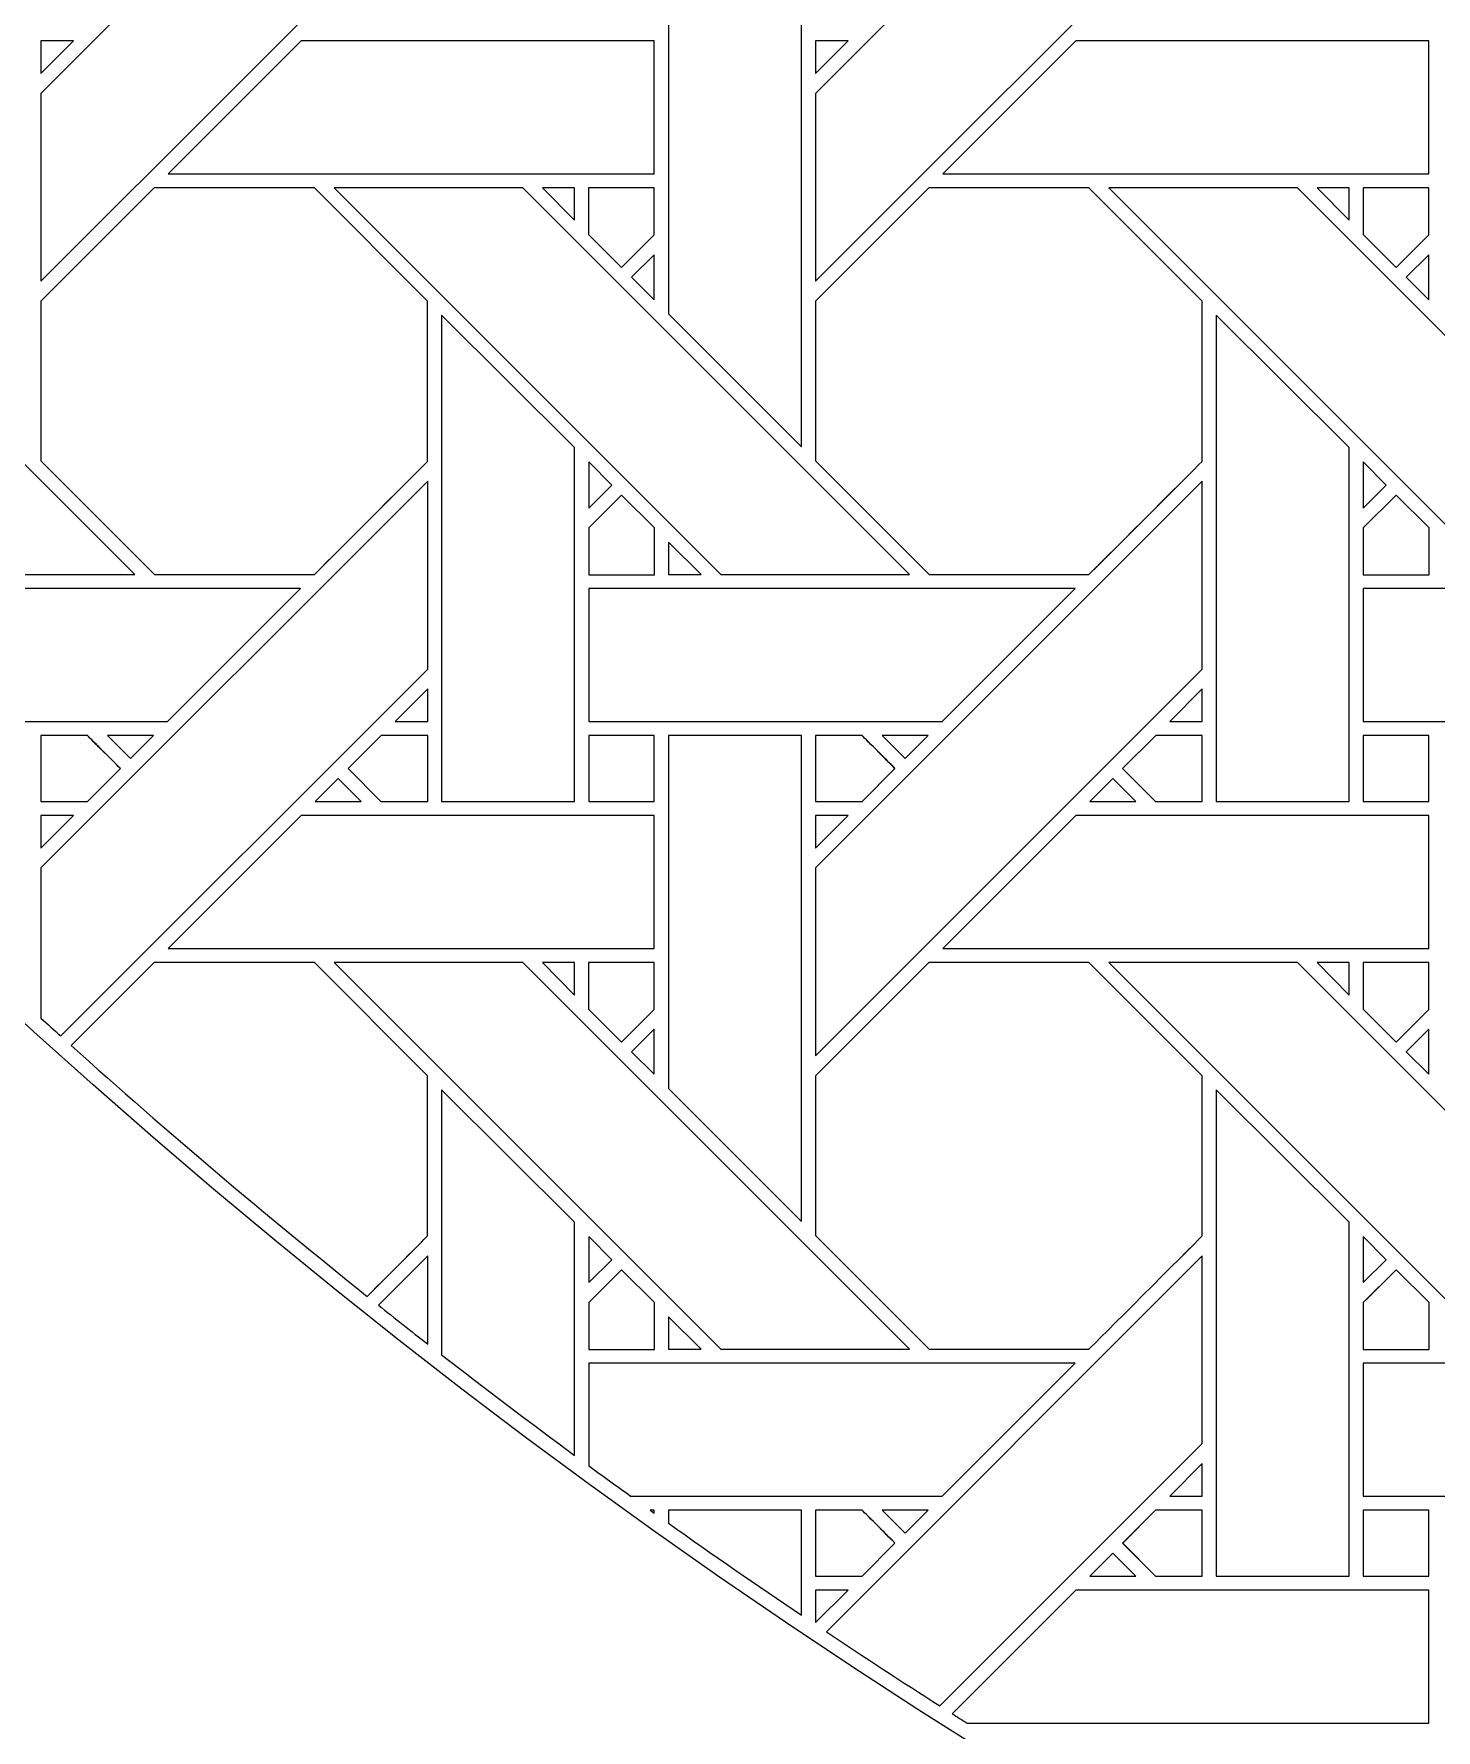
# Model space of a CAD drawing. Header units: inches. Extents: x 3.4 to 21.4, y 0.1 to 18.1.
# Drawn here: x 6.919 to 8.637, y 2.225 to 4.302 of the extents above; entities that cross this region are included whole.
import ezdxf

# ---------------------------------------------------------------- set-up
doc = ezdxf.new("R2010")
doc.units = ezdxf.units.IN
doc.header["$MEASUREMENT"] = 0
doc.layers.add('Design', color=7, linetype='Continuous', lineweight=0)

msp = doc.modelspace()

# ---------------------------------------------------------------- linework, layer by layer
at = {"layer": 'Design'}
for points, knots in [([(12.3829, 18.0948), (7.4123, 18.0948), (3.3829, 14.0653), (3.3829, 9.0948), (3.3829, 4.1242), (7.4123, 0.0948), (12.3829, 0.0948), (17.3534, 0.0948), (21.3829, 4.1242), (21.3829, 9.0948), (21.3829, 14.0653), (17.3534, 18.0948), (12.3829, 18.0948)], [0, 0, 0, 0, 1, 1, 1, 2, 2, 2, 3, 3, 3, 4, 4, 4, 4]), ([(12.3829, 17.2202), (7.8953, 17.2202), (4.2574, 13.5823), (4.2574, 9.0948), (4.2574, 4.6072), (7.8953, 0.9693), (12.3829, 0.9693), (16.8704, 0.9693), (20.5083, 4.6072), (20.5083, 9.0948), (20.5083, 13.5823), (16.8704, 17.2202), (12.3829, 17.2202)], [0, 0, 0, 0, 1, 1, 1, 2, 2, 2, 3, 3, 3, 4, 4, 4, 4]), ([(6.928, 4.2294), (6.928, 4.2294), (7.4017, 4.703), (7.4017, 4.703), (7.4017, 4.703), (7.4017, 4.473), (7.4017, 4.473), (7.4017, 4.473), (6.928, 3.9994), (6.928, 3.9994), (6.928, 3.9994), (6.928, 4.2294), (6.928, 4.2294)], [0, 0, 0, 0, 1, 1, 1, 2, 2, 2, 3, 3, 3, 4, 4, 4, 4]), ([(7.8768, 4.2294), (7.8768, 4.2294), (8.3504, 4.703), (8.3504, 4.703), (8.3504, 4.703), (8.3504, 4.473), (8.3504, 4.473), (8.3504, 4.473), (7.8768, 3.9994), (7.8768, 3.9994), (7.8768, 3.9994), (7.8768, 4.2294), (7.8768, 4.2294)], [0, 0, 0, 0, 1, 1, 1, 2, 2, 2, 3, 3, 3, 4, 4, 4, 4]), ([(7.8596, 4.3916), (7.8596, 4.3916), (7.8596, 3.7964), (7.8596, 3.7964), (7.8596, 3.7964), (7.6967, 3.9594), (7.6967, 3.9594), (7.6967, 3.9594), (7.6967, 4.3916), (7.6967, 4.3916), (7.6967, 4.3916), (7.8596, 4.3916), (7.8596, 4.3916)], [0, 0, 0, 0, 1, 1, 1, 2, 2, 2, 3, 3, 3, 4, 4, 4, 4]), ([(6.9679, 4.2936), (6.9679, 4.2936), (6.928, 4.2538), (6.928, 4.2538), (6.928, 4.2538), (6.928, 4.2936), (6.928, 4.2936), (6.928, 4.2936), (6.9679, 4.2936), (6.9679, 4.2936)], [0, 0, 0, 0, 1, 1, 1, 2, 2, 2, 3, 3, 3, 3]), ([(7.0839, 4.1308), (7.0839, 4.1308), (7.2467, 4.2936), (7.2467, 4.2936), (7.2467, 4.2936), (7.6792, 4.2936), (7.6792, 4.2936), (7.6792, 4.2936), (7.6792, 4.1308), (7.6792, 4.1308), (7.6792, 4.1308), (7.0839, 4.1308), (7.0839, 4.1308)], [0, 0, 0, 0, 1, 1, 1, 2, 2, 2, 3, 3, 3, 4, 4, 4, 4]), ([(7.9166, 4.2936), (7.9166, 4.2936), (7.8768, 4.2538), (7.8768, 4.2538), (7.8768, 4.2538), (7.8768, 4.2936), (7.8768, 4.2936), (7.8768, 4.2936), (7.9166, 4.2936), (7.9166, 4.2936)], [0, 0, 0, 0, 1, 1, 1, 2, 2, 2, 3, 3, 3, 3]), ([(8.1954, 4.2936), (8.1954, 4.2936), (8.6279, 4.2936), (8.6279, 4.2936), (8.6279, 4.2936), (8.6279, 4.1308), (8.6279, 4.1308), (8.6279, 4.1308), (8.0326, 4.1308), (8.0326, 4.1308), (8.0326, 4.1308), (8.1954, 4.2936), (8.1954, 4.2936)], [0, 0, 0, 0, 1, 1, 1, 2, 2, 2, 3, 3, 3, 4, 4, 4, 4]), ([(6.5694, 4.1137), (6.5694, 4.1137), (7.043, 3.64), (7.043, 3.64), (7.043, 3.64), (6.812, 3.64), (6.812, 3.64), (6.812, 3.64), (6.3385, 4.1137), (6.3385, 4.1137), (6.3385, 4.1137), (6.5694, 4.1137), (6.5694, 4.1137)], [0, 0, 0, 0, 1, 1, 1, 2, 2, 2, 3, 3, 3, 4, 4, 4, 4]), ([(6.928, 3.7793), (6.928, 3.7793), (6.928, 3.9749), (6.928, 3.9749), (6.928, 3.9749), (7.0667, 4.1136), (7.0667, 4.1136), (7.0667, 4.1136), (7.2629, 4.1136), (7.2629, 4.1136), (7.2629, 4.1136), (7.4016, 3.9749), (7.4016, 3.9749), (7.4016, 3.9749), (7.4016, 3.7787), (7.4016, 3.7787), (7.3838, 3.7608), (7.2719, 3.649), (7.2629, 3.64), (7.2629, 3.64), (7.0672, 3.64), (7.0672, 3.64), (7.0672, 3.64), (6.928, 3.7793), (6.928, 3.7793)], [0, 0, 0, 0, 1, 1, 1, 2, 2, 2, 3, 3, 3, 4, 4, 4, 5, 5, 5, 6, 6, 6, 7, 7, 7, 8, 8, 8, 8]), ([(7.0672, 3.64), (7.0672, 3.64), (6.928, 3.7793), (6.928, 3.7793), (6.928, 3.7793), (6.928, 3.9749), (6.928, 3.9749), (6.928, 3.9749), (7.0667, 4.1136), (7.0667, 4.1136), (7.0667, 4.1136), (7.2629, 4.1136), (7.2629, 4.1136), (7.2629, 4.1136), (7.4016, 3.9749), (7.4016, 3.9749), (7.4016, 3.9749), (7.4016, 3.7787), (7.4016, 3.7787), (7.3838, 3.7607), (7.2719, 3.649), (7.2629, 3.64), (7.2629, 3.64), (7.0672, 3.64), (7.0672, 3.64)], [0, 0, 0, 0, 1, 1, 1, 2, 2, 2, 3, 3, 3, 4, 4, 4, 5, 5, 5, 6, 6, 6, 7, 7, 7, 8, 8, 8, 8]), ([(7.2872, 4.1137), (7.2872, 4.1137), (7.5181, 4.1137), (7.5181, 4.1137), (7.5181, 4.1137), (7.9918, 3.64), (7.9918, 3.64), (7.9918, 3.64), (7.7607, 3.64), (7.7607, 3.64), (7.7607, 3.64), (7.2872, 4.1137), (7.2872, 4.1137)], [0, 0, 0, 0, 1, 1, 1, 2, 2, 2, 3, 3, 3, 4, 4, 4, 4]), ([(7.5817, 4.1137), (7.5817, 4.1137), (7.5817, 4.0739), (7.5817, 4.0739), (7.5817, 4.0739), (7.5422, 4.1137), (7.5422, 4.1137), (7.5422, 4.1137), (7.5817, 4.1137), (7.5817, 4.1137)], [0, 0, 0, 0, 1, 1, 1, 2, 2, 2, 3, 3, 3, 3]), ([(7.6791, 4.1137), (7.6791, 4.1137), (7.6791, 4.0561), (7.6791, 4.0561), (7.6791, 4.0561), (7.6392, 4.0161), (7.6392, 4.0161), (7.6392, 4.0161), (7.5988, 4.0564), (7.5988, 4.0564), (7.5988, 4.0564), (7.5988, 4.1137), (7.5988, 4.1137), (7.5988, 4.1137), (7.6791, 4.1137), (7.6791, 4.1137)], [0, 0, 0, 0, 1, 1, 1, 2, 2, 2, 3, 3, 3, 4, 4, 4, 5, 5, 5, 5]), ([(7.6392, 4.0161), (7.6392, 4.0161), (7.5988, 4.0564), (7.5988, 4.0564), (7.5988, 4.0564), (7.5988, 4.1137), (7.5988, 4.1137), (7.5988, 4.1137), (7.6791, 4.1137), (7.6791, 4.1137), (7.6791, 4.1137), (7.6791, 4.0561), (7.6791, 4.0561), (7.6791, 4.0561), (7.6392, 4.0161), (7.6392, 4.0161)], [0, 0, 0, 0, 1, 1, 1, 2, 2, 2, 3, 3, 3, 4, 4, 4, 5, 5, 5, 5]), ([(7.8767, 3.7793), (7.8767, 3.7793), (7.8767, 3.9749), (7.8767, 3.9749), (7.8767, 3.9749), (8.0154, 4.1136), (8.0154, 4.1136), (8.0154, 4.1136), (8.2116, 4.1136), (8.2116, 4.1136), (8.2116, 4.1136), (8.3504, 3.9749), (8.3504, 3.9749), (8.3504, 3.9749), (8.3504, 3.7787), (8.3504, 3.7787), (8.3326, 3.7608), (8.2207, 3.649), (8.2117, 3.64), (8.2117, 3.64), (8.016, 3.64), (8.016, 3.64), (8.016, 3.64), (7.8767, 3.7793), (7.8767, 3.7793)], [0, 0, 0, 0, 1, 1, 1, 2, 2, 2, 3, 3, 3, 4, 4, 4, 5, 5, 5, 6, 6, 6, 7, 7, 7, 8, 8, 8, 8]), ([(7.8767, 3.9749), (7.8767, 3.9749), (8.0154, 4.1136), (8.0154, 4.1136), (8.0154, 4.1136), (8.2116, 4.1136), (8.2116, 4.1136), (8.2116, 4.1136), (8.3504, 3.9749), (8.3504, 3.9749), (8.3504, 3.9749), (8.3504, 3.7787), (8.3504, 3.7787), (8.3324, 3.7605), (8.2205, 3.6489), (8.2117, 3.64), (8.2117, 3.64), (8.016, 3.64), (8.016, 3.64), (8.016, 3.64), (7.8767, 3.7793), (7.8767, 3.7793), (7.8767, 3.7793), (7.8767, 3.9749), (7.8767, 3.9749)], [0, 0, 0, 0, 1, 1, 1, 2, 2, 2, 3, 3, 3, 4, 4, 4, 5, 5, 5, 6, 6, 6, 7, 7, 7, 8, 8, 8, 8]), ([(8.2359, 4.1137), (8.2359, 4.1137), (8.4669, 4.1137), (8.4669, 4.1137), (8.4669, 4.1137), (8.9405, 3.64), (8.9405, 3.64), (8.9405, 3.64), (8.7095, 3.64), (8.7095, 3.64), (8.7095, 3.64), (8.2359, 4.1137), (8.2359, 4.1137)], [0, 0, 0, 0, 1, 1, 1, 2, 2, 2, 3, 3, 3, 4, 4, 4, 4]), ([(8.5304, 4.1137), (8.5304, 4.1137), (8.5304, 4.0739), (8.5304, 4.0739), (8.5304, 4.0739), (8.491, 4.1137), (8.491, 4.1137), (8.491, 4.1137), (8.5304, 4.1137), (8.5304, 4.1137)], [0, 0, 0, 0, 1, 1, 1, 2, 2, 2, 3, 3, 3, 3]), ([(8.6278, 4.1137), (8.6278, 4.1137), (8.6278, 4.0561), (8.6278, 4.0561), (8.6278, 4.0561), (8.5879, 4.0161), (8.5879, 4.0161), (8.5879, 4.0161), (8.5476, 4.0564), (8.5476, 4.0564), (8.5476, 4.0564), (8.5476, 4.1137), (8.5476, 4.1137), (8.5476, 4.1137), (8.6278, 4.1137), (8.6278, 4.1137)], [0, 0, 0, 0, 1, 1, 1, 2, 2, 2, 3, 3, 3, 4, 4, 4, 5, 5, 5, 5]), ([(8.5879, 4.0161), (8.5879, 4.0161), (8.5476, 4.0564), (8.5476, 4.0564), (8.5476, 4.0564), (8.5476, 4.1137), (8.5476, 4.1137), (8.5476, 4.1137), (8.6278, 4.1137), (8.6278, 4.1137), (8.6278, 4.1137), (8.6278, 4.0561), (8.6278, 4.0561), (8.6278, 4.0561), (8.5879, 4.0161), (8.5879, 4.0161)], [0, 0, 0, 0, 1, 1, 1, 2, 2, 2, 3, 3, 3, 4, 4, 4, 5, 5, 5, 5]), ([(7.6792, 4.0318), (7.6792, 4.0318), (7.6792, 3.9767), (7.6792, 3.9767), (7.6792, 3.9767), (7.6514, 4.0041), (7.6514, 4.0041), (7.6514, 4.0041), (7.6792, 4.0318), (7.6792, 4.0318)], [0, 0, 0, 0, 1, 1, 1, 2, 2, 2, 3, 3, 3, 3]), ([(8.6279, 4.0318), (8.6279, 4.0318), (8.6279, 3.9767), (8.6279, 3.9767), (8.6279, 3.9767), (8.6001, 4.0041), (8.6001, 4.0041), (8.6001, 4.0041), (8.6279, 4.0318), (8.6279, 4.0318)], [0, 0, 0, 0, 1, 1, 1, 2, 2, 2, 3, 3, 3, 3]), ([(7.5816, 3.7957), (7.5816, 3.7957), (7.5816, 3.362), (7.5816, 3.362), (7.5816, 3.362), (7.4188, 3.362), (7.4188, 3.362), (7.4188, 3.362), (7.4188, 3.9579), (7.4188, 3.9579), (7.4188, 3.9579), (7.5816, 3.7957), (7.5816, 3.7957)], [0, 0, 0, 0, 1, 1, 1, 2, 2, 2, 3, 3, 3, 4, 4, 4, 4]), ([(8.5303, 3.7957), (8.5303, 3.7957), (8.5303, 3.362), (8.5303, 3.362), (8.5303, 3.362), (8.3676, 3.362), (8.3676, 3.362), (8.3676, 3.362), (8.3676, 3.9579), (8.3676, 3.9579), (8.3676, 3.9579), (8.5303, 3.7957), (8.5303, 3.7957)], [0, 0, 0, 0, 1, 1, 1, 2, 2, 2, 3, 3, 3, 4, 4, 4, 4]), ([(7.5989, 3.7215), (7.5989, 3.7215), (7.5989, 3.7782), (7.5989, 3.7782), (7.5989, 3.7782), (7.6271, 3.7497), (7.6271, 3.7497), (7.6271, 3.7497), (7.5989, 3.7215), (7.5989, 3.7215)], [0, 0, 0, 0, 1, 1, 1, 2, 2, 2, 3, 3, 3, 3]), ([(8.5476, 3.7215), (8.5476, 3.7215), (8.5476, 3.7782), (8.5476, 3.7782), (8.5476, 3.7782), (8.5758, 3.7497), (8.5758, 3.7497), (8.5758, 3.7497), (8.5476, 3.7215), (8.5476, 3.7215)], [0, 0, 0, 0, 1, 1, 1, 2, 2, 2, 3, 3, 3, 3]), ([(6.928, 3.0967), (6.928, 3.0967), (6.928, 3.2807), (6.928, 3.2807), (6.928, 3.2807), (7.4017, 3.7543), (7.4017, 3.7543), (7.4017, 3.7543), (7.4017, 3.5243), (7.4017, 3.5243), (7.4017, 3.5243), (6.9523, 3.0749), (6.9523, 3.0749), (6.9442, 3.0822), (6.9361, 3.0894), (6.928, 3.0967)], [0, 0, 0, 0, 1, 1, 1, 2, 2, 2, 3, 3, 3, 4, 4, 4, 5, 5, 5, 5]), ([(7.8768, 3.2807), (7.8768, 3.2807), (8.3504, 3.7543), (8.3504, 3.7543), (8.3504, 3.7543), (8.3504, 3.5243), (8.3504, 3.5243), (8.3504, 3.5243), (7.8768, 3.0506), (7.8768, 3.0506), (7.8768, 3.0506), (7.8768, 3.2807), (7.8768, 3.2807)], [0, 0, 0, 0, 1, 1, 1, 2, 2, 2, 3, 3, 3, 4, 4, 4, 4]), ([(7.5989, 3.6398), (7.5989, 3.6398), (7.5989, 3.6971), (7.5989, 3.6971), (7.5989, 3.6971), (7.6392, 3.7374), (7.6392, 3.7374), (7.6392, 3.7374), (7.6795, 3.6971), (7.6795, 3.6971), (7.6795, 3.6971), (7.6795, 3.6398), (7.6795, 3.6398), (7.6795, 3.6398), (7.5989, 3.6398), (7.5989, 3.6398)], [0, 0, 0, 0, 1, 1, 1, 2, 2, 2, 3, 3, 3, 4, 4, 4, 5, 5, 5, 5]), ([(7.6392, 3.7374), (7.6392, 3.7374), (7.6795, 3.6971), (7.6795, 3.6971), (7.6795, 3.6971), (7.6795, 3.6398), (7.6795, 3.6398), (7.6795, 3.6398), (7.5989, 3.6398), (7.5989, 3.6398), (7.5989, 3.6398), (7.5989, 3.6971), (7.5989, 3.6971), (7.5989, 3.6971), (7.6392, 3.7374), (7.6392, 3.7374)], [0, 0, 0, 0, 1, 1, 1, 2, 2, 2, 3, 3, 3, 4, 4, 4, 5, 5, 5, 5]), ([(8.5476, 3.6398), (8.5476, 3.6398), (8.5476, 3.6971), (8.5476, 3.6971), (8.5476, 3.6971), (8.5879, 3.7374), (8.5879, 3.7374), (8.5879, 3.7374), (8.6282, 3.6971), (8.6282, 3.6971), (8.6282, 3.6971), (8.6282, 3.6398), (8.6282, 3.6398), (8.6282, 3.6398), (8.5476, 3.6398), (8.5476, 3.6398)], [0, 0, 0, 0, 1, 1, 1, 2, 2, 2, 3, 3, 3, 4, 4, 4, 5, 5, 5, 5]), ([(8.5476, 3.6398), (8.5476, 3.6398), (8.5476, 3.6971), (8.5476, 3.6971), (8.5476, 3.6971), (8.5879, 3.7374), (8.5879, 3.7374), (8.5879, 3.7374), (8.6282, 3.6971), (8.6282, 3.6971), (8.6282, 3.6971), (8.6282, 3.6398), (8.6282, 3.6398), (8.6282, 3.6398), (8.5476, 3.6398), (8.5476, 3.6398)], [0, 0, 0, 0, 1, 1, 1, 2, 2, 2, 3, 3, 3, 4, 4, 4, 5, 5, 5, 5]), ([(7.6968, 3.64), (7.6968, 3.64), (7.6968, 3.6798), (7.6968, 3.6798), (7.6968, 3.6798), (7.7365, 3.64), (7.7365, 3.64), (7.7365, 3.64), (7.6968, 3.64), (7.6968, 3.64)], [0, 0, 0, 0, 1, 1, 1, 2, 2, 2, 3, 3, 3, 3]), ([(6.6502, 3.4601), (6.6502, 3.4601), (6.6502, 3.6228), (6.6502, 3.6228), (6.6502, 3.6228), (7.2459, 3.6228), (7.2459, 3.6228), (7.2459, 3.6228), (7.0832, 3.4601), (7.0832, 3.4601), (7.0832, 3.4601), (6.6502, 3.4601), (6.6502, 3.4601)], [0, 0, 0, 0, 1, 1, 1, 2, 2, 2, 3, 3, 3, 4, 4, 4, 4]), ([(7.5989, 3.4601), (7.5989, 3.4601), (7.5989, 3.6228), (7.5989, 3.6228), (7.5989, 3.6228), (8.1946, 3.6228), (8.1946, 3.6228), (8.1946, 3.6228), (8.0319, 3.4601), (8.0319, 3.4601), (8.0319, 3.4601), (7.5989, 3.4601), (7.5989, 3.4601)], [0, 0, 0, 0, 1, 1, 1, 2, 2, 2, 3, 3, 3, 4, 4, 4, 4]), ([(8.5476, 3.4601), (8.5476, 3.4601), (8.5476, 3.6228), (8.5476, 3.6228), (8.5476, 3.6228), (9.1433, 3.6228), (9.1433, 3.6228), (9.1433, 3.6228), (8.9806, 3.4601), (8.9806, 3.4601), (8.9806, 3.4601), (8.5476, 3.4601), (8.5476, 3.4601)], [0, 0, 0, 0, 1, 1, 1, 2, 2, 2, 3, 3, 3, 4, 4, 4, 4]), ([(7.3619, 3.4601), (7.3619, 3.4601), (7.4017, 3.4999), (7.4017, 3.4999), (7.4017, 3.4999), (7.4017, 3.4601), (7.4017, 3.4601), (7.4017, 3.4601), (7.3619, 3.4601), (7.3619, 3.4601)], [0, 0, 0, 0, 1, 1, 1, 2, 2, 2, 3, 3, 3, 3]), ([(8.3107, 3.4601), (8.3107, 3.4601), (8.3504, 3.4999), (8.3504, 3.4999), (8.3504, 3.4999), (8.3504, 3.4601), (8.3504, 3.4601), (8.3504, 3.4601), (8.3107, 3.4601), (8.3107, 3.4601)], [0, 0, 0, 0, 1, 1, 1, 2, 2, 2, 3, 3, 3, 3]), ([(7.0254, 3.4024), (7.0254, 3.4024), (6.985, 3.362), (6.985, 3.362), (6.985, 3.362), (6.928, 3.362), (6.928, 3.362), (6.928, 3.362), (6.928, 3.4428), (6.928, 3.4428), (6.928, 3.4428), (6.985, 3.4428), (6.985, 3.4428), (6.9902, 3.4377), (7.021, 3.4069), (7.0254, 3.4024)], [0, 0, 0, 0, 1, 1, 1, 2, 2, 2, 3, 3, 3, 4, 4, 4, 5, 5, 5, 5]), ([(6.928, 3.4428), (6.928, 3.4428), (6.985, 3.4428), (6.985, 3.4428), (6.9904, 3.4375), (7.0212, 3.4066), (7.0254, 3.4024), (7.0254, 3.4024), (6.985, 3.362), (6.985, 3.362), (6.985, 3.362), (6.928, 3.362), (6.928, 3.362), (6.928, 3.362), (6.928, 3.4428), (6.928, 3.4428)], [0, 0, 0, 0, 1, 1, 1, 2, 2, 2, 3, 3, 3, 4, 4, 4, 5, 5, 5, 5]), ([(7.0659, 3.4428), (7.0659, 3.4428), (7.0376, 3.4146), (7.0376, 3.4146), (7.0376, 3.4146), (7.0095, 3.4428), (7.0095, 3.4428), (7.0095, 3.4428), (7.0659, 3.4428), (7.0659, 3.4428)], [0, 0, 0, 0, 1, 1, 1, 2, 2, 2, 3, 3, 3, 3]), ([(7.3447, 3.4428), (7.3447, 3.4428), (7.4017, 3.4428), (7.4017, 3.4428), (7.4017, 3.4428), (7.4017, 3.362), (7.4017, 3.362), (7.4017, 3.362), (7.3445, 3.362), (7.3445, 3.362), (7.3445, 3.362), (7.3042, 3.4024), (7.3042, 3.4024), (7.3042, 3.4024), (7.3447, 3.4428), (7.3447, 3.4428)], [0, 0, 0, 0, 1, 1, 1, 2, 2, 2, 3, 3, 3, 4, 4, 4, 5, 5, 5, 5]), ([(7.4017, 3.4428), (7.4017, 3.4428), (7.4017, 3.362), (7.4017, 3.362), (7.4017, 3.362), (7.3445, 3.362), (7.3445, 3.362), (7.3445, 3.362), (7.3042, 3.4024), (7.3042, 3.4024), (7.3042, 3.4024), (7.3447, 3.4428), (7.3447, 3.4428), (7.3447, 3.4428), (7.4017, 3.4428), (7.4017, 3.4428)], [0, 0, 0, 0, 1, 1, 1, 2, 2, 2, 3, 3, 3, 4, 4, 4, 5, 5, 5, 5]), ([(7.5989, 3.362), (7.5989, 3.362), (7.5989, 3.4428), (7.5989, 3.4428), (7.5989, 3.4428), (7.6791, 3.4428), (7.6791, 3.4428), (7.6791, 3.4428), (7.6791, 3.362), (7.6791, 3.362), (7.6791, 3.362), (7.5989, 3.362), (7.5989, 3.362)], [0, 0, 0, 0, 1, 1, 1, 2, 2, 2, 3, 3, 3, 4, 4, 4, 4]), ([(7.5989, 3.4428), (7.5989, 3.4428), (7.6791, 3.4428), (7.6791, 3.4428), (7.6791, 3.4428), (7.6791, 3.362), (7.6791, 3.362), (7.6791, 3.362), (7.5989, 3.362), (7.5989, 3.362), (7.5989, 3.362), (7.5989, 3.4428), (7.5989, 3.4428)], [0, 0, 0, 0, 1, 1, 1, 2, 2, 2, 3, 3, 3, 4, 4, 4, 4]), ([(7.8596, 3.4428), (7.8596, 3.4428), (7.8596, 2.8477), (7.8596, 2.8477), (7.8596, 2.8477), (7.6967, 3.0106), (7.6967, 3.0106), (7.6967, 3.0106), (7.6967, 3.4428), (7.6967, 3.4428), (7.6967, 3.4428), (7.8596, 3.4428), (7.8596, 3.4428)], [0, 0, 0, 0, 1, 1, 1, 2, 2, 2, 3, 3, 3, 4, 4, 4, 4]), ([(7.9741, 3.4024), (7.9741, 3.4024), (7.9337, 3.362), (7.9337, 3.362), (7.9337, 3.362), (7.8767, 3.362), (7.8767, 3.362), (7.8767, 3.362), (7.8767, 3.4428), (7.8767, 3.4428), (7.8767, 3.4428), (7.9338, 3.4428), (7.9338, 3.4428), (7.9389, 3.4377), (7.9697, 3.4069), (7.9741, 3.4024)], [0, 0, 0, 0, 1, 1, 1, 2, 2, 2, 3, 3, 3, 4, 4, 4, 5, 5, 5, 5]), ([(7.8767, 3.4428), (7.8767, 3.4428), (7.9338, 3.4428), (7.9338, 3.4428), (7.939, 3.4376), (7.9698, 3.4068), (7.9741, 3.4024), (7.9741, 3.4024), (7.9337, 3.362), (7.9337, 3.362), (7.9337, 3.362), (7.8767, 3.362), (7.8767, 3.362), (7.8767, 3.362), (7.8767, 3.4428), (7.8767, 3.4428)], [0, 0, 0, 0, 1, 1, 1, 2, 2, 2, 3, 3, 3, 4, 4, 4, 5, 5, 5, 5]), ([(8.0146, 3.4428), (8.0146, 3.4428), (7.9864, 3.4146), (7.9864, 3.4146), (7.9864, 3.4146), (7.9582, 3.4428), (7.9582, 3.4428), (7.9582, 3.4428), (8.0146, 3.4428), (8.0146, 3.4428)], [0, 0, 0, 0, 1, 1, 1, 2, 2, 2, 3, 3, 3, 3]), ([(8.2933, 3.362), (8.2933, 3.362), (8.2529, 3.4024), (8.2529, 3.4024), (8.2529, 3.4024), (8.2934, 3.4428), (8.2934, 3.4428), (8.2934, 3.4428), (8.3504, 3.4428), (8.3504, 3.4428), (8.3504, 3.4428), (8.3504, 3.362), (8.3504, 3.362), (8.3504, 3.362), (8.2933, 3.362), (8.2933, 3.362)], [0, 0, 0, 0, 1, 1, 1, 2, 2, 2, 3, 3, 3, 4, 4, 4, 5, 5, 5, 5]), ([(8.2529, 3.4024), (8.2529, 3.4024), (8.2934, 3.4428), (8.2934, 3.4428), (8.2934, 3.4428), (8.3504, 3.4428), (8.3504, 3.4428), (8.3504, 3.4428), (8.3504, 3.362), (8.3504, 3.362), (8.3504, 3.362), (8.2933, 3.362), (8.2933, 3.362), (8.2933, 3.362), (8.2529, 3.4024), (8.2529, 3.4024)], [0, 0, 0, 0, 1, 1, 1, 2, 2, 2, 3, 3, 3, 4, 4, 4, 5, 5, 5, 5]), ([(8.5476, 3.362), (8.5476, 3.362), (8.5476, 3.4428), (8.5476, 3.4428), (8.5476, 3.4428), (8.6278, 3.4428), (8.6278, 3.4428), (8.6278, 3.4428), (8.6278, 3.362), (8.6278, 3.362), (8.6278, 3.362), (8.5476, 3.362), (8.5476, 3.362)], [0, 0, 0, 0, 1, 1, 1, 2, 2, 2, 3, 3, 3, 4, 4, 4, 4]), ([(8.5476, 3.4428), (8.5476, 3.4428), (8.6278, 3.4428), (8.6278, 3.4428), (8.6278, 3.4428), (8.6278, 3.362), (8.6278, 3.362), (8.6278, 3.362), (8.5476, 3.362), (8.5476, 3.362), (8.5476, 3.362), (8.5476, 3.4428), (8.5476, 3.4428)], [0, 0, 0, 0, 1, 1, 1, 2, 2, 2, 3, 3, 3, 4, 4, 4, 4]), ([(7.3204, 3.362), (7.3204, 3.362), (7.2639, 3.362), (7.2639, 3.362), (7.2639, 3.362), (7.2921, 3.3903), (7.2921, 3.3903), (7.2921, 3.3903), (7.3204, 3.362), (7.3204, 3.362)], [0, 0, 0, 0, 1, 1, 1, 2, 2, 2, 3, 3, 3, 3]), ([(8.2691, 3.362), (8.2691, 3.362), (8.2126, 3.362), (8.2126, 3.362), (8.2126, 3.362), (8.2408, 3.3903), (8.2408, 3.3903), (8.2408, 3.3903), (8.2691, 3.362), (8.2691, 3.362)], [0, 0, 0, 0, 1, 1, 1, 2, 2, 2, 3, 3, 3, 3]), ([(6.9679, 3.3449), (6.9679, 3.3449), (6.928, 3.3051), (6.928, 3.3051), (6.928, 3.3051), (6.928, 3.3449), (6.928, 3.3449), (6.928, 3.3449), (6.9679, 3.3449), (6.9679, 3.3449)], [0, 0, 0, 0, 1, 1, 1, 2, 2, 2, 3, 3, 3, 3]), ([(7.6792, 3.3449), (7.6792, 3.3449), (7.6792, 3.1821), (7.6792, 3.1821), (7.6792, 3.1821), (7.0839, 3.1821), (7.0839, 3.1821), (7.0839, 3.1821), (7.2467, 3.3449), (7.2467, 3.3449), (7.2467, 3.3449), (7.6792, 3.3449), (7.6792, 3.3449)], [0, 0, 0, 0, 1, 1, 1, 2, 2, 2, 3, 3, 3, 4, 4, 4, 4]), ([(7.9166, 3.3449), (7.9166, 3.3449), (7.8768, 3.3051), (7.8768, 3.3051), (7.8768, 3.3051), (7.8768, 3.3449), (7.8768, 3.3449), (7.8768, 3.3449), (7.9166, 3.3449), (7.9166, 3.3449)], [0, 0, 0, 0, 1, 1, 1, 2, 2, 2, 3, 3, 3, 3]), ([(8.0326, 3.1821), (8.0326, 3.1821), (8.1954, 3.3449), (8.1954, 3.3449), (8.1954, 3.3449), (8.6279, 3.3449), (8.6279, 3.3449), (8.6279, 3.3449), (8.6279, 3.1821), (8.6279, 3.1821), (8.6279, 3.1821), (8.0326, 3.1821), (8.0326, 3.1821)], [0, 0, 0, 0, 1, 1, 1, 2, 2, 2, 3, 3, 3, 4, 4, 4, 4]), ([(6.9651, 3.0633), (6.9651, 3.0633), (7.0667, 3.1649), (7.0667, 3.1649), (7.0667, 3.1649), (7.2629, 3.1649), (7.2629, 3.1649), (7.2629, 3.1649), (7.4016, 3.0262), (7.4016, 3.0262), (7.4016, 3.0262), (7.4016, 2.83), (7.4016, 2.83), (7.3926, 2.8209), (7.3594, 2.7877), (7.3277, 2.756), (7.2038, 2.855), (7.0829, 2.9574), (6.9651, 3.0633)], [0, 0, 0, 0, 1, 1, 1, 2, 2, 2, 3, 3, 3, 4, 4, 4, 5, 5, 5, 6, 6, 6, 6]), ([(6.9651, 3.0633), (6.9651, 3.0633), (7.0667, 3.1649), (7.0667, 3.1649), (7.0667, 3.1649), (7.2629, 3.1649), (7.2629, 3.1649), (7.2629, 3.1649), (7.4016, 3.0262), (7.4016, 3.0262), (7.4016, 3.0262), (7.4016, 2.83), (7.4016, 2.83), (7.3925, 2.8208), (7.3594, 2.7876), (7.3277, 2.756), (7.2038, 2.855), (7.0829, 2.9574), (6.9651, 3.0633)], [0, 0, 0, 0, 1, 1, 1, 2, 2, 2, 3, 3, 3, 4, 4, 4, 5, 5, 5, 6, 6, 6, 6]), ([(7.2872, 3.165), (7.2872, 3.165), (7.5181, 3.165), (7.5181, 3.165), (7.5181, 3.165), (7.9918, 2.6913), (7.9918, 2.6913), (7.9918, 2.6913), (7.7607, 2.6913), (7.7607, 2.6913), (7.7607, 2.6913), (7.2872, 3.165), (7.2872, 3.165)], [0, 0, 0, 0, 1, 1, 1, 2, 2, 2, 3, 3, 3, 4, 4, 4, 4]), ([(7.5817, 3.165), (7.5817, 3.165), (7.5817, 3.1251), (7.5817, 3.1251), (7.5817, 3.1251), (7.5422, 3.165), (7.5422, 3.165), (7.5422, 3.165), (7.5817, 3.165), (7.5817, 3.165)], [0, 0, 0, 0, 1, 1, 1, 2, 2, 2, 3, 3, 3, 3]), ([(7.6791, 3.165), (7.6791, 3.165), (7.6791, 3.1074), (7.6791, 3.1074), (7.6791, 3.1074), (7.6392, 3.0674), (7.6392, 3.0674), (7.6392, 3.0674), (7.5988, 3.1077), (7.5988, 3.1077), (7.5988, 3.1077), (7.5988, 3.165), (7.5988, 3.165), (7.5988, 3.165), (7.6791, 3.165), (7.6791, 3.165)], [0, 0, 0, 0, 1, 1, 1, 2, 2, 2, 3, 3, 3, 4, 4, 4, 5, 5, 5, 5]), ([(7.6392, 3.0674), (7.6392, 3.0674), (7.5988, 3.1077), (7.5988, 3.1077), (7.5988, 3.1077), (7.5988, 3.165), (7.5988, 3.165), (7.5988, 3.165), (7.6791, 3.165), (7.6791, 3.165), (7.6791, 3.165), (7.6791, 3.1074), (7.6791, 3.1074), (7.6791, 3.1074), (7.6392, 3.0674), (7.6392, 3.0674)], [0, 0, 0, 0, 1, 1, 1, 2, 2, 2, 3, 3, 3, 4, 4, 4, 5, 5, 5, 5]), ([(7.8767, 2.8305), (7.8767, 2.8305), (7.8767, 3.0262), (7.8767, 3.0262), (7.8767, 3.0262), (8.0154, 3.1649), (8.0154, 3.1649), (8.0154, 3.1649), (8.2116, 3.1649), (8.2116, 3.1649), (8.2116, 3.1649), (8.3504, 3.0262), (8.3504, 3.0262), (8.3504, 3.0262), (8.3504, 2.83), (8.3504, 2.83), (8.3326, 2.812), (8.2207, 2.7003), (8.2117, 2.6913), (8.2117, 2.6913), (8.016, 2.6913), (8.016, 2.6913), (8.016, 2.6913), (7.8767, 2.8305), (7.8767, 2.8305)], [0, 0, 0, 0, 1, 1, 1, 2, 2, 2, 3, 3, 3, 4, 4, 4, 5, 5, 5, 6, 6, 6, 7, 7, 7, 8, 8, 8, 8]), ([(7.8767, 2.8305), (7.8767, 2.8305), (7.8767, 3.0262), (7.8767, 3.0262), (7.8767, 3.0262), (8.0154, 3.1649), (8.0154, 3.1649), (8.0154, 3.1649), (8.2116, 3.1649), (8.2116, 3.1649), (8.2116, 3.1649), (8.3504, 3.0262), (8.3504, 3.0262), (8.3504, 3.0262), (8.3504, 2.83), (8.3504, 2.83), (8.3326, 2.812), (8.2206, 2.7003), (8.2117, 2.6913), (8.2117, 2.6913), (8.016, 2.6913), (8.016, 2.6913), (8.016, 2.6913), (7.8767, 2.8305), (7.8767, 2.8305)], [0, 0, 0, 0, 1, 1, 1, 2, 2, 2, 3, 3, 3, 4, 4, 4, 5, 5, 5, 6, 6, 6, 7, 7, 7, 8, 8, 8, 8]), ([(8.2359, 3.165), (8.2359, 3.165), (8.4669, 3.165), (8.4669, 3.165), (8.4669, 3.165), (8.9405, 2.6913), (8.9405, 2.6913), (8.9405, 2.6913), (8.7095, 2.6913), (8.7095, 2.6913), (8.7095, 2.6913), (8.2359, 3.165), (8.2359, 3.165)], [0, 0, 0, 0, 1, 1, 1, 2, 2, 2, 3, 3, 3, 4, 4, 4, 4]), ([(8.5304, 3.165), (8.5304, 3.165), (8.5304, 3.1251), (8.5304, 3.1251), (8.5304, 3.1251), (8.491, 3.165), (8.491, 3.165), (8.491, 3.165), (8.5304, 3.165), (8.5304, 3.165)], [0, 0, 0, 0, 1, 1, 1, 2, 2, 2, 3, 3, 3, 3]), ([(8.6278, 3.1649), (8.6278, 3.1649), (8.6278, 3.1073), (8.6278, 3.1073), (8.6278, 3.1073), (8.5879, 3.0674), (8.5879, 3.0674), (8.5879, 3.0674), (8.5476, 3.1077), (8.5476, 3.1077), (8.5476, 3.1077), (8.5476, 3.1649), (8.5476, 3.1649), (8.5476, 3.1649), (8.6278, 3.1649), (8.6278, 3.1649)], [0, 0, 0, 0, 1, 1, 1, 2, 2, 2, 3, 3, 3, 4, 4, 4, 5, 5, 5, 5]), ([(8.5879, 3.0674), (8.5879, 3.0674), (8.5476, 3.1077), (8.5476, 3.1077), (8.5476, 3.1077), (8.5476, 3.1649), (8.5476, 3.1649), (8.5476, 3.1649), (8.6278, 3.1649), (8.6278, 3.1649), (8.6278, 3.1649), (8.6278, 3.1073), (8.6278, 3.1073), (8.6278, 3.1073), (8.5879, 3.0674), (8.5879, 3.0674)], [0, 0, 0, 0, 1, 1, 1, 2, 2, 2, 3, 3, 3, 4, 4, 4, 5, 5, 5, 5]), ([(7.6792, 3.0831), (7.6792, 3.0831), (7.6792, 3.028), (7.6792, 3.028), (7.6792, 3.028), (7.6514, 3.0553), (7.6514, 3.0553), (7.6514, 3.0553), (7.6792, 3.0831), (7.6792, 3.0831)], [0, 0, 0, 0, 1, 1, 1, 2, 2, 2, 3, 3, 3, 3]), ([(8.6279, 3.0831), (8.6279, 3.0831), (8.6279, 3.028), (8.6279, 3.028), (8.6279, 3.028), (8.6001, 3.0553), (8.6001, 3.0553), (8.6001, 3.0553), (8.6279, 3.0831), (8.6279, 3.0831)], [0, 0, 0, 0, 1, 1, 1, 2, 2, 2, 3, 3, 3, 3]), ([(7.5816, 2.5613), (7.5268, 2.6017), (7.4726, 2.6427), (7.4188, 2.6843), (7.4188, 2.6843), (7.4188, 3.0091), (7.4188, 3.0091), (7.4188, 3.0091), (7.5816, 2.847), (7.5816, 2.847), (7.5816, 2.847), (7.5816, 2.5613), (7.5816, 2.5613)], [0, 0, 0, 0, 1, 1, 1, 2, 2, 2, 3, 3, 3, 4, 4, 4, 4]), ([(8.5303, 2.847), (8.5303, 2.847), (8.5303, 2.4133), (8.5303, 2.4133), (8.5303, 2.4133), (8.3676, 2.4133), (8.3676, 2.4133), (8.3676, 2.4133), (8.3676, 3.0091), (8.3676, 3.0091), (8.3676, 3.0091), (8.5303, 2.847), (8.5303, 2.847)], [0, 0, 0, 0, 1, 1, 1, 2, 2, 2, 3, 3, 3, 4, 4, 4, 4]), ([(7.6271, 2.8009), (7.6271, 2.8009), (7.5989, 2.7728), (7.5989, 2.7728), (7.5989, 2.7728), (7.5989, 2.8295), (7.5989, 2.8295), (7.5989, 2.8295), (7.6271, 2.8009), (7.6271, 2.8009)], [0, 0, 0, 0, 1, 1, 1, 2, 2, 2, 3, 3, 3, 3]), ([(8.5758, 2.8009), (8.5758, 2.8009), (8.5476, 2.7728), (8.5476, 2.7728), (8.5476, 2.7728), (8.5476, 2.8295), (8.5476, 2.8295), (8.5476, 2.8295), (8.5758, 2.8009), (8.5758, 2.8009)], [0, 0, 0, 0, 1, 1, 1, 2, 2, 2, 3, 3, 3, 3]), ([(7.4017, 2.6976), (7.3815, 2.7134), (7.3614, 2.7293), (7.3413, 2.7452), (7.3413, 2.7452), (7.4017, 2.8056), (7.4017, 2.8056), (7.4017, 2.8056), (7.4017, 2.6976), (7.4017, 2.6976)], [0, 0, 0, 0, 1, 1, 1, 2, 2, 2, 3, 3, 3, 3]), ([(7.89, 2.3452), (7.89, 2.3452), (8.3504, 2.8056), (8.3504, 2.8056), (8.3504, 2.8056), (8.3504, 2.5756), (8.3504, 2.5756), (8.3504, 2.5756), (8.0292, 2.2543), (8.0292, 2.2543), (7.9824, 2.2841), (7.936, 2.3145), (7.89, 2.3452)], [0, 0, 0, 0, 1, 1, 1, 2, 2, 2, 3, 3, 3, 4, 4, 4, 4]), ([(7.5989, 2.7483), (7.5989, 2.7483), (7.6392, 2.7887), (7.6392, 2.7887), (7.6392, 2.7887), (7.6795, 2.7483), (7.6795, 2.7483), (7.6795, 2.7483), (7.6795, 2.691), (7.6795, 2.691), (7.6795, 2.691), (7.5989, 2.691), (7.5989, 2.691), (7.5989, 2.691), (7.5989, 2.7483), (7.5989, 2.7483)], [0, 0, 0, 0, 1, 1, 1, 2, 2, 2, 3, 3, 3, 4, 4, 4, 5, 5, 5, 5]), ([(7.5989, 2.7483), (7.5989, 2.7483), (7.6392, 2.7887), (7.6392, 2.7887), (7.6392, 2.7887), (7.6795, 2.7483), (7.6795, 2.7483), (7.6795, 2.7483), (7.6795, 2.691), (7.6795, 2.691), (7.6795, 2.691), (7.5989, 2.691), (7.5989, 2.691), (7.5989, 2.691), (7.5989, 2.7483), (7.5989, 2.7483)], [0, 0, 0, 0, 1, 1, 1, 2, 2, 2, 3, 3, 3, 4, 4, 4, 5, 5, 5, 5]), ([(8.5476, 2.691), (8.5476, 2.691), (8.5476, 2.7483), (8.5476, 2.7483), (8.5476, 2.7483), (8.5879, 2.7887), (8.5879, 2.7887), (8.5879, 2.7887), (8.6282, 2.7483), (8.6282, 2.7483), (8.6282, 2.7483), (8.6282, 2.691), (8.6282, 2.691), (8.6282, 2.691), (8.5476, 2.691), (8.5476, 2.691)], [0, 0, 0, 0, 1, 1, 1, 2, 2, 2, 3, 3, 3, 4, 4, 4, 5, 5, 5, 5]), ([(8.5476, 2.7483), (8.5476, 2.7483), (8.5537, 2.7544), (8.5537, 2.7544), (8.5537, 2.7544), (8.5879, 2.7887), (8.5879, 2.7887), (8.5879, 2.7887), (8.6282, 2.7483), (8.6282, 2.7483), (8.6282, 2.7483), (8.6282, 2.691), (8.6282, 2.691), (8.6282, 2.691), (8.5476, 2.691), (8.5476, 2.691), (8.5476, 2.691), (8.5476, 2.7483), (8.5476, 2.7483)], [0, 0, 0, 0, 1, 1, 1, 2, 2, 2, 3, 3, 3, 4, 4, 4, 5, 5, 5, 6, 6, 6, 6]), ([(7.7365, 2.6913), (7.7365, 2.6913), (7.6968, 2.6913), (7.6968, 2.6913), (7.6968, 2.6913), (7.6968, 2.7311), (7.6968, 2.7311), (7.6968, 2.7311), (7.7365, 2.6913), (7.7365, 2.6913)], [0, 0, 0, 0, 1, 1, 1, 2, 2, 2, 3, 3, 3, 3]), ([(7.5989, 2.5486), (7.5989, 2.5486), (7.5989, 2.6741), (7.5989, 2.6741), (7.5989, 2.6741), (8.1946, 2.6741), (8.1946, 2.6741), (8.1946, 2.6741), (8.0319, 2.5114), (8.0319, 2.5114), (8.0319, 2.5114), (7.6503, 2.5114), (7.6503, 2.5114), (7.6331, 2.5237), (7.616, 2.5361), (7.5989, 2.5486)], [0, 0, 0, 0, 1, 1, 1, 2, 2, 2, 3, 3, 3, 4, 4, 4, 5, 5, 5, 5]), ([(8.5476, 2.5114), (8.5476, 2.5114), (8.5476, 2.6741), (8.5476, 2.6741), (8.5476, 2.6741), (9.1433, 2.6741), (9.1433, 2.6741), (9.1433, 2.6741), (8.9806, 2.5114), (8.9806, 2.5114), (8.9806, 2.5114), (8.5476, 2.5114), (8.5476, 2.5114)], [0, 0, 0, 0, 1, 1, 1, 2, 2, 2, 3, 3, 3, 4, 4, 4, 4]), ([(8.3107, 2.5114), (8.3107, 2.5114), (8.3504, 2.5512), (8.3504, 2.5512), (8.3504, 2.5512), (8.3504, 2.5114), (8.3504, 2.5114), (8.3504, 2.5114), (8.3107, 2.5114), (8.3107, 2.5114)], [0, 0, 0, 0, 1, 1, 1, 2, 2, 2, 3, 3, 3, 3]), ([(7.6792, 2.4906), (7.6775, 2.4917), (7.6759, 2.4929), (7.6742, 2.4941), (7.6742, 2.4941), (7.6792, 2.4941), (7.6792, 2.4941), (7.6792, 2.4941), (7.6792, 2.4906), (7.6792, 2.4906)], [0, 0, 0, 0, 1, 1, 1, 2, 2, 2, 3, 3, 3, 3]), ([(7.6744, 2.494), (7.6744, 2.494), (7.6791, 2.494), (7.6791, 2.494), (7.6791, 2.494), (7.6791, 2.4906), (7.6791, 2.4906), (7.6775, 2.4917), (7.6759, 2.4929), (7.6744, 2.494)], [0, 0, 0, 0, 1, 1, 1, 2, 2, 2, 3, 3, 3, 3]), ([(7.8596, 2.3654), (7.8048, 2.4023), (7.7505, 2.4399), (7.6967, 2.4781), (7.6967, 2.4781), (7.6967, 2.4941), (7.6967, 2.4941), (7.6967, 2.4941), (7.8596, 2.4941), (7.8596, 2.4941), (7.8596, 2.4941), (7.8596, 2.3654), (7.8596, 2.3654)], [0, 0, 0, 0, 1, 1, 1, 2, 2, 2, 3, 3, 3, 4, 4, 4, 4]), ([(7.8767, 2.4941), (7.8767, 2.4941), (7.9338, 2.4941), (7.9338, 2.4941), (7.9389, 2.489), (7.9697, 2.4581), (7.9741, 2.4537), (7.9741, 2.4537), (7.9337, 2.4133), (7.9337, 2.4133), (7.9337, 2.4133), (7.8767, 2.4133), (7.8767, 2.4133), (7.8767, 2.4133), (7.8767, 2.4941), (7.8767, 2.4941)], [0, 0, 0, 0, 1, 1, 1, 2, 2, 2, 3, 3, 3, 4, 4, 4, 5, 5, 5, 5]), ([(7.8767, 2.4941), (7.8767, 2.4941), (7.9338, 2.4941), (7.9338, 2.4941), (7.939, 2.4889), (7.9698, 2.458), (7.9741, 2.4537), (7.9741, 2.4537), (7.9337, 2.4133), (7.9337, 2.4133), (7.9337, 2.4133), (7.8767, 2.4133), (7.8767, 2.4133), (7.8767, 2.4133), (7.8767, 2.4941), (7.8767, 2.4941)], [0, 0, 0, 0, 1, 1, 1, 2, 2, 2, 3, 3, 3, 4, 4, 4, 5, 5, 5, 5]), ([(8.0146, 2.4941), (8.0146, 2.4941), (7.9864, 2.4659), (7.9864, 2.4659), (7.9864, 2.4659), (7.9582, 2.4941), (7.9582, 2.4941), (7.9582, 2.4941), (8.0146, 2.4941), (8.0146, 2.4941)], [0, 0, 0, 0, 1, 1, 1, 2, 2, 2, 3, 3, 3, 3]), ([(8.2933, 2.4941), (8.2933, 2.4941), (8.3504, 2.4941), (8.3504, 2.4941), (8.3504, 2.4941), (8.3504, 2.4133), (8.3504, 2.4133), (8.3504, 2.4133), (8.2933, 2.4133), (8.2933, 2.4133), (8.2933, 2.4133), (8.2529, 2.4536), (8.2529, 2.4536), (8.2529, 2.4536), (8.2933, 2.4941), (8.2933, 2.4941)], [0, 0, 0, 0, 1, 1, 1, 2, 2, 2, 3, 3, 3, 4, 4, 4, 5, 5, 5, 5]), ([(8.253, 2.4537), (8.253, 2.4537), (8.2933, 2.4941), (8.2933, 2.4941), (8.2933, 2.4941), (8.3504, 2.4941), (8.3504, 2.4941), (8.3504, 2.4941), (8.3504, 2.4133), (8.3504, 2.4133), (8.3504, 2.4133), (8.2933, 2.4133), (8.2933, 2.4133), (8.2933, 2.4133), (8.253, 2.4537), (8.253, 2.4537)], [0, 0, 0, 0, 1, 1, 1, 2, 2, 2, 3, 3, 3, 4, 4, 4, 5, 5, 5, 5]), ([(8.5476, 2.4132), (8.5476, 2.4132), (8.5476, 2.494), (8.5476, 2.494), (8.5476, 2.494), (8.6278, 2.494), (8.6278, 2.494), (8.6278, 2.494), (8.6278, 2.4132), (8.6278, 2.4132), (8.6278, 2.4132), (8.5476, 2.4132), (8.5476, 2.4132)], [0, 0, 0, 0, 1, 1, 1, 2, 2, 2, 3, 3, 3, 4, 4, 4, 4]), ([(8.6278, 2.494), (8.6278, 2.494), (8.6278, 2.4132), (8.6278, 2.4132), (8.6278, 2.4132), (8.5476, 2.4132), (8.5476, 2.4132), (8.5476, 2.4132), (8.5476, 2.494), (8.5476, 2.494), (8.5476, 2.494), (8.6278, 2.494), (8.6278, 2.494)], [0, 0, 0, 0, 1, 1, 1, 2, 2, 2, 3, 3, 3, 4, 4, 4, 4]), ([(8.2691, 2.4133), (8.2691, 2.4133), (8.2126, 2.4133), (8.2126, 2.4133), (8.2126, 2.4133), (8.2408, 2.4416), (8.2408, 2.4416), (8.2408, 2.4416), (8.2691, 2.4133), (8.2691, 2.4133)], [0, 0, 0, 0, 1, 1, 1, 2, 2, 2, 3, 3, 3, 3]), ([(7.8768, 2.3962), (7.8768, 2.3962), (7.9166, 2.3962), (7.9166, 2.3962), (7.9166, 2.3962), (7.8768, 2.3564), (7.8768, 2.3564), (7.8768, 2.3564), (7.8768, 2.3962), (7.8768, 2.3962)], [0, 0, 0, 0, 1, 1, 1, 2, 2, 2, 3, 3, 3, 3]), ([(8.0441, 2.2449), (8.0441, 2.2449), (8.1954, 2.3962), (8.1954, 2.3962), (8.1954, 2.3962), (8.6279, 2.3962), (8.6279, 2.3962), (8.6279, 2.3962), (8.6279, 2.2334), (8.6279, 2.2334), (8.6279, 2.2334), (8.0623, 2.2334), (8.0623, 2.2334), (8.0562, 2.2372), (8.0502, 2.241), (8.0441, 2.2449)], [0, 0, 0, 0, 1, 1, 1, 2, 2, 2, 3, 3, 3, 4, 4, 4, 5, 5, 5, 5])]:
    msp.add_open_spline(points, degree=3, knots=knots, dxfattribs=at)

doc.saveas('drawing.dxf')
